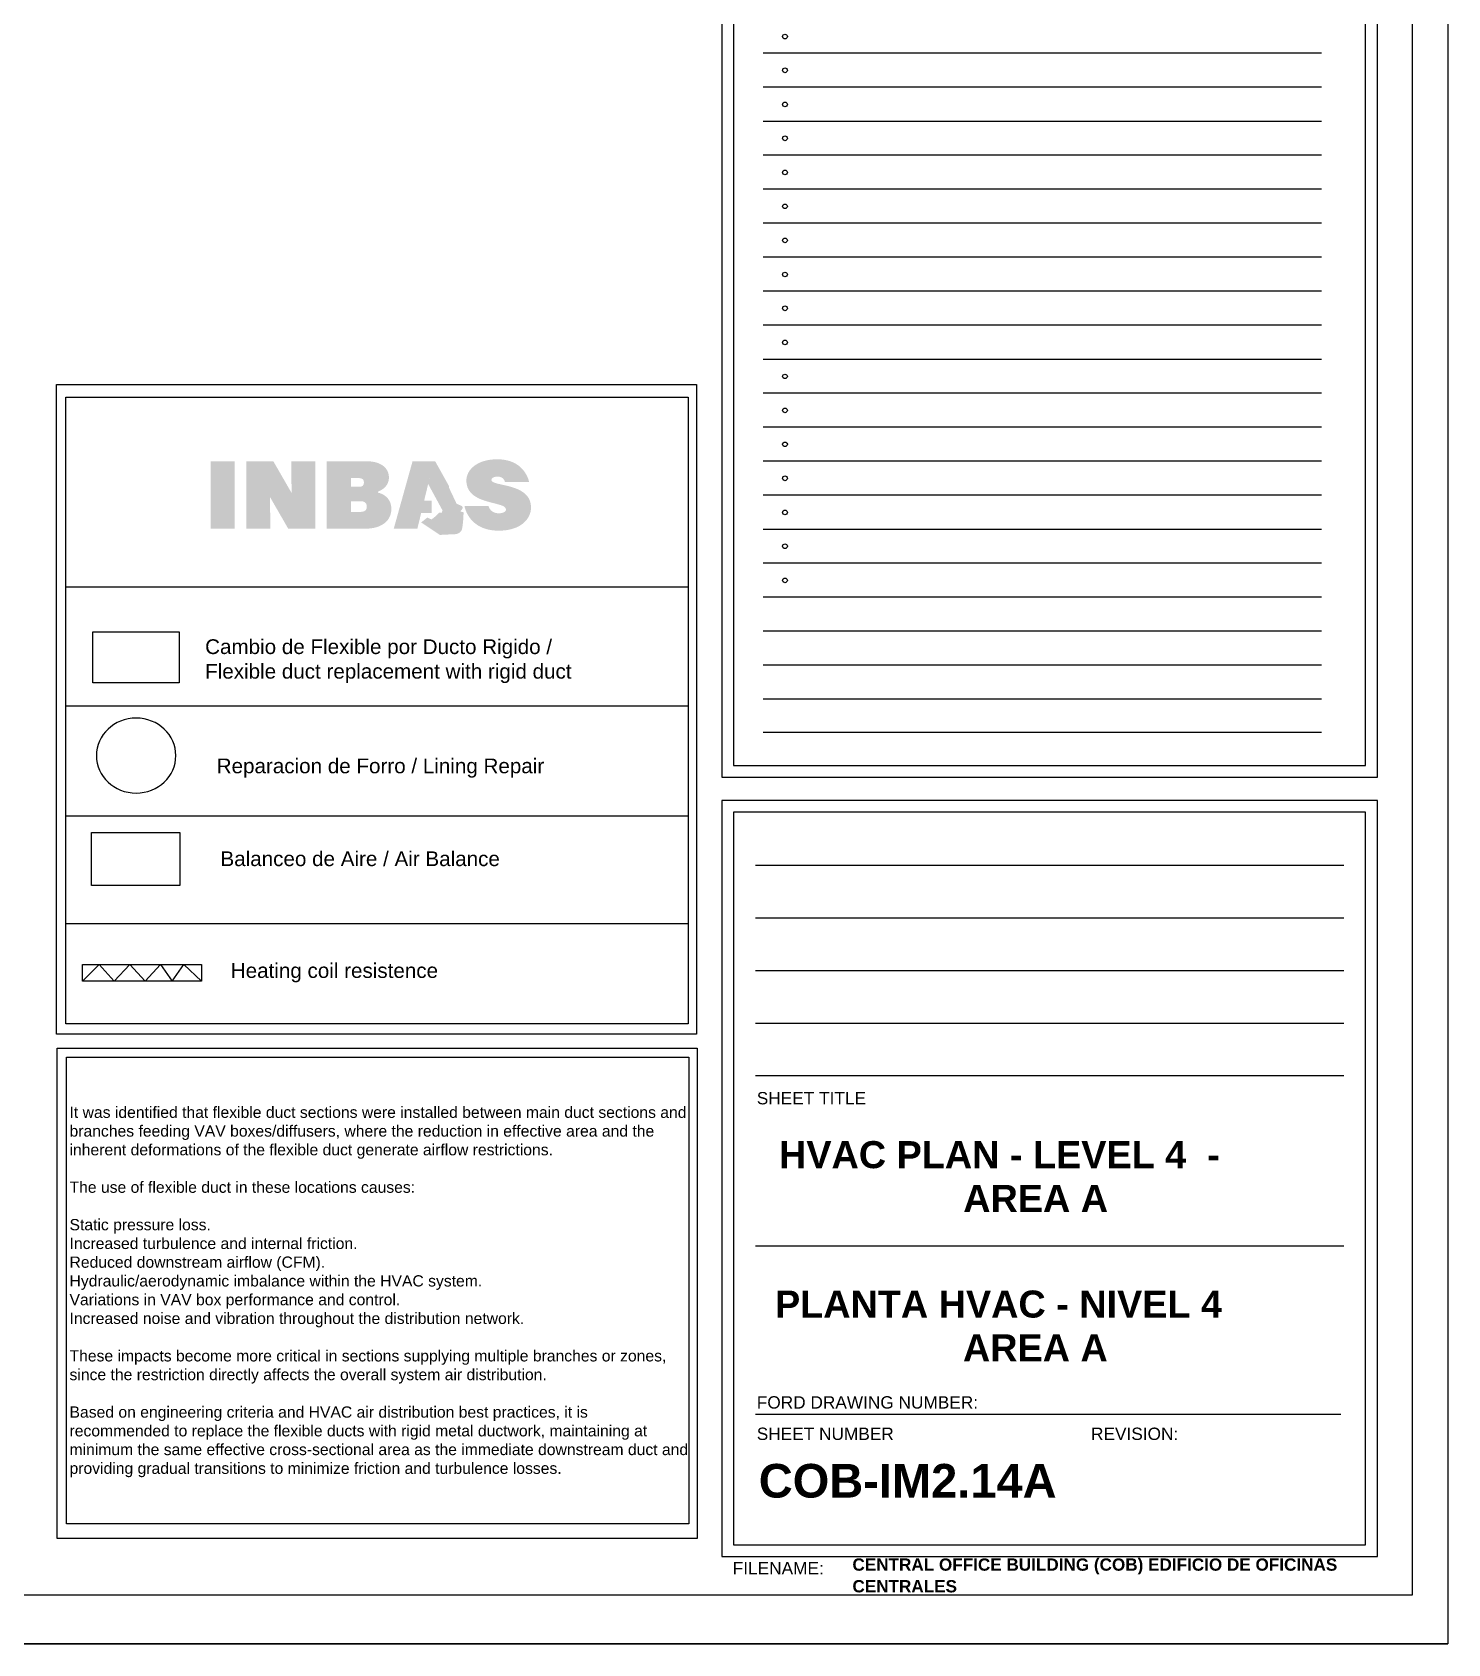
# Model space of a CAD drawing. Header units: metres. Extents: x 29 to 268, y -7 to 151.
# Drawn here: x 100.05 to 119.24, y -6.74 to 15.11 of the extents above; entities that cross this region are included whole.
import ezdxf

# ---------------------------------------------------------------- set-up
doc = ezdxf.new("R2010")
doc.units = ezdxf.units.M
doc.layers.add('M-HVAC-DUCT', color=7, linetype='Continuous', lineweight=5)
doc.layers.add('PDF2_Text', color=7, linetype='Continuous')
doc.layers.add('pie de plano', color=7, linetype='Continuous')
doc.layers.add('PDF_Geometry', color=7, linetype='Continuous', true_color=0xaaaaaa)
doc.styles.add('PDF Helvetica', font='')
doc.styles.add('PDF Helvetica Bold', font='')
doc.styles.get('PDF Helvetica').set_extended_font_data('Helvetica')
doc.styles.get('PDF Helvetica Bold').set_extended_font_data('Helvetica', bold=True)

# ---------------------------------------------------------------- blocks, each defined once
blk = doc.blocks.new('logo')
at = {"true_color": 0x201f1f}
h = blk.add_hatch(color=250, dxfattribs=at)
h.dxf.hatch_style = 1
h.paths.add_polyline_path([(396.78, 239.97), (396.78, 230.49), (423.31, 230.49), (423.31, 239.97)])
h.paths.add_polyline_path([(410.82, 253.81), (423.31, 261.01), (423.31, 271.62), (396.78, 271.62), (396.78, 262.16), (409.28, 262.34), (396.78, 255.14), (396.78, 244.52), (423.31, 244.52), (423.31, 253.99)])
h.paths.add_polyline_path([(423.31, 276.16), (423.31, 285.64), (423.31, 291.31), (423.31, 291.44), (423.3, 291.75), (423.28, 292.26), (423.26, 292.61), (423.22, 293.02), (423.08, 294.12), (423, 294.51), (422.96, 294.72), (422.89, 295.03), (422.77, 295.49), (422.67, 295.84), (422.55, 296.2), (422.44, 296.52), (422.33, 296.81), (422.2, 297.09), (422.06, 297.39), (421.9, 297.7), (421.78, 297.93), (421.59, 298.23), (421.47, 298.42), (421.39, 298.54), (421.3, 298.68), (421.17, 298.83), (421.02, 299.02), (420.74, 299.35), (420.62, 299.47), (420.42, 299.67), (420.08, 299.97), (419.97, 300.06), (419.71, 300.26), (419.49, 300.41), (419.1, 300.65), (418.83, 300.79), (418.63, 300.89), (418.36, 301.02), (418, 301.15), (417.45, 301.32), (417.19, 301.38), (416.83, 301.46), (415.97, 301.54), (415.61, 301.55), (415.33, 301.55), (414.93, 301.53), (414.55, 301.49), (414.1, 301.42), (413.69, 301.32), (413.28, 301.2), (412.85, 301.04), (412.54, 300.89), (412.24, 300.74), (411.83, 300.48), (411.49, 300.23), (411.23, 300), (410.94, 299.72), (410.66, 299.42), (410.39, 299.08), (410.13, 298.71), (409.9, 298.33), (409.64, 297.82), (409.37, 297.17), (409.1, 296.25), (408.73, 296.25), (408.66, 296.43), (408.55, 296.7), (408.43, 296.96), (408.34, 297.16), (408.23, 297.36), (408.1, 297.59), (408, 297.76), (407.9, 297.92), (407.81, 298.05), (407.66, 298.26), (407.57, 298.38), (407.48, 298.5), (407.21, 298.81), (407.08, 298.95), (406.89, 299.14), (406.77, 299.25), (406.65, 299.36), (406.53, 299.46), (406.34, 299.59), (406.2, 299.69), (406, 299.83), (405.83, 299.93), (405.65, 300.02), (405.46, 300.12), (405.29, 300.2), (405.08, 300.28), (404.93, 300.33), (404.59, 300.43), (404.35, 300.49), (404.1, 300.54), (403.9, 300.56), (403.59, 300.59), (403.33, 300.6), (403.07, 300.6), (402.85, 300.59), (402.61, 300.57), (402.37, 300.54), (402.15, 300.51), (401.96, 300.48), (401.74, 300.43), (401.55, 300.38), (401.21, 300.27), (400.97, 300.18), (400.73, 300.07), (400.56, 299.99), (400.38, 299.9), (399.99, 299.67), (399.57, 299.36), (399.11, 298.94), (398.97, 298.8), (398.85, 298.66), (398.66, 298.43), (398.52, 298.26), (398.41, 298.1), (398.23, 297.82), (398.13, 297.66), (397.88, 297.2), (397.78, 296.99), (397.68, 296.76), (397.47, 296.24), (397.38, 295.96), (397.31, 295.74), (397.14, 295.1), (397.06, 294.74), (396.96, 294.17), (396.89, 293.64), (396.85, 293.22), (396.81, 292.73), (396.79, 292.36), (396.78, 291.73), (396.78, 285.64), (396.78, 276.16)])
h.paths.add_polyline_path([(406.83, 285.64), (403.41, 285.64), (403.41, 288.79), (403.43, 289.09), (403.46, 289.33), (403.5, 289.59), (403.55, 289.75), (403.61, 289.9), (403.67, 290.04), (403.8, 290.23), (403.91, 290.36), (404.06, 290.49), (404.3, 290.61), (404.53, 290.69), (404.78, 290.74), (405.08, 290.75), (405.37, 290.75), (405.65, 290.71), (405.84, 290.65), (406.07, 290.55), (406.23, 290.44), (406.36, 290.32), (406.42, 290.24), (406.48, 290.18), (406.62, 289.93), (406.71, 289.7), (406.78, 289.36), (406.83, 288.98)], flags=16)
h.paths.add_polyline_path([(412.52, 285.64), (412.52, 289.65), (412.54, 290.03), (412.6, 290.35), (412.68, 290.6), (412.74, 290.79), (412.82, 290.95), (412.91, 291.1), (413.02, 291.26), (413.18, 291.44), (413.43, 291.6), (413.61, 291.7), (413.91, 291.82), (414.1, 291.85), (414.32, 291.89), (414.84, 291.89), (415.12, 291.84), (415.43, 291.77), (415.58, 291.7), (415.69, 291.67), (415.75, 291.62), (415.89, 291.53), (416.05, 291.39), (416.22, 291.21), (416.43, 290.86), (416.49, 290.7), (416.56, 290.46), (416.65, 289.99), (416.68, 289.63), (416.68, 285.64)], flags=16)
h.paths.add_polyline_path([(396.78, 318.2), (396.78, 309.9), (423.31, 302.5), (423.31, 311.79), (417.1, 313.29), (417.1, 317.43), (412.3, 317.43), (412.3, 314.45)])
h.paths.add_polyline_path([(404.95, 341.54), (404.82, 341.33), (404.71, 341.2), (404.56, 341.07), (404.45, 341), (404.37, 340.98), (404.24, 340.93), (404.05, 340.94), (403.85, 340.99), (403.7, 341.06), (403.56, 341.15), (403.44, 341.26), (403.31, 341.41), (403.18, 341.62), (403.07, 341.85), (403.01, 342.05), (402.96, 342.23), (402.92, 342.43), (402.88, 342.69), (402.86, 342.94), (402.84, 343.17), (402.84, 343.56), (402.86, 343.8), (402.89, 344.04), (402.94, 344.26), (403, 344.49), (403.08, 344.69), (403.15, 344.84), (403.24, 345), (403.35, 345.17), (403.49, 345.35), (403.61, 345.48), (403.77, 345.63), (403.92, 345.76), (404.07, 345.86), (404.24, 345.96), (404.5, 346.1), (404.76, 346.18), (404.93, 346.25), (404.93, 355.7), (404.77, 355.69), (404.53, 355.63), (404.24, 355.56), (403.96, 355.46), (403.72, 355.38), (403.46, 355.29), (403.1, 355.14), (402.78, 354.99), (402.51, 354.86), (402, 354.6), (401.76, 354.46), (401.58, 354.35), (401.45, 354.27), (401.26, 354.15), (401.05, 354.02), (400.8, 353.84), (400.6, 353.68), (400.39, 353.52), (400.09, 353.27), (399.83, 353.04), (399.48, 352.71), (399.31, 352.53), (399.12, 352.32), (398.96, 352.15), (398.82, 351.98), (398.6, 351.72), (398.36, 351.39), (398.22, 351.19), (398.01, 350.88), (397.85, 350.61), (397.75, 350.45), (397.58, 350.14), (397.39, 349.78), (397.23, 349.42), (397.09, 349.1), (396.89, 348.58), (396.72, 348.11), (396.6, 347.69), (396.52, 347.4), (396.44, 347.07), (396.36, 346.71), (396.23, 346.04), (396.15, 345.46), (396.11, 345.13), (396.06, 344.68), (396.05, 344.36), (396.03, 344.03), (396.02, 343.05), (396.02, 342.55), (396.03, 342.23), (396.07, 341.64), (396.11, 341.15), (396.19, 340.5), (396.29, 339.79), (396.41, 339.17), (396.52, 338.72), (396.58, 338.48), (396.64, 338.25), (396.74, 337.89), (396.93, 337.34), (397.05, 337.01), (397.23, 336.56), (397.48, 336.01), (397.96, 335.14), (398.1, 334.91), (398.28, 334.62), (398.55, 334.25), (398.94, 333.76), (399.39, 333.27), (399.99, 332.72), (400.52, 332.31), (400.85, 332.1), (401.2, 331.9), (401.54, 331.73), (401.95, 331.54), (402.25, 331.44), (402.73, 331.28), (403.09, 331.2), (403.74, 331.1), (404.1, 331.07), (404.76, 331.08), (405.3, 331.12), (405.72, 331.18), (406.08, 331.25), (406.37, 331.32), (406.62, 331.39), (406.87, 331.46), (407.11, 331.55), (407.43, 331.69), (407.67, 331.79), (407.93, 331.93), (408.13, 332.06), (408.28, 332.15), (408.49, 332.28), (408.68, 332.43), (408.85, 332.56), (409.02, 332.7), (409.18, 332.84), (409.43, 333.08), (409.59, 333.26), (409.82, 333.5), (410.04, 333.76), (410.13, 333.87), (410.2, 333.97), (410.29, 334.09), (410.41, 334.27), (410.52, 334.43), (410.64, 334.61), (410.76, 334.81), (410.98, 335.19), (411.15, 335.49), (411.34, 335.86), (411.42, 336.03), (411.56, 336.35), (411.64, 336.54), (411.79, 336.89), (411.86, 337.09), (411.95, 337.3), (412.05, 337.58), (412.13, 337.81), (412.26, 338.18), (412.57, 339.16), (412.86, 340.21), (412.99, 340.68), (413.14, 341.32), (413.27, 341.83), (413.38, 342.26), (413.53, 342.83), (413.7, 343.44), (413.92, 344.22), (414.04, 344.62), (414.19, 345.02), (414.32, 345.31), (414.48, 345.63), (414.63, 345.89), (414.8, 346.11), (414.96, 346.3), (415.18, 346.45), (415.38, 346.55), (415.55, 346.59), (415.75, 346.61), (415.98, 346.6), (416.15, 346.53), (416.33, 346.44), (416.52, 346.3), (416.66, 346.14), (416.78, 345.96), (416.89, 345.74), (417.01, 345.45), (417.1, 345.13), (417.17, 344.77), (417.2, 344.48), (417.23, 344.22), (417.23, 343.87), (417.23, 343.46), (417.2, 343.07), (417.14, 342.71), (417.06, 342.37), (416.97, 342.11), (416.87, 341.88), (416.79, 341.71), (416.63, 341.42), (416.42, 341.13), (416.26, 340.93), (416.14, 340.79), (416.02, 340.68), (415.95, 340.62), (415.74, 340.44), (415.53, 340.29), (415.33, 340.18), (415.15, 340.08), (414.98, 340), (414.87, 339.95), (414.69, 339.88), (414.55, 339.84), (414.4, 339.8), (414.4, 330.34), (414.69, 330.38), (414.93, 330.43), (415.3, 330.54), (415.51, 330.6), (415.74, 330.68), (416.29, 330.89), (416.82, 331.11), (417.19, 331.29), (417.75, 331.59), (418.07, 331.78), (418.38, 331.96), (418.75, 332.21), (419.04, 332.42), (419.39, 332.68), (419.59, 332.84), (420.02, 333.23), (420.35, 333.55), (420.54, 333.74), (420.83, 334.04), (421.16, 334.44), (421.55, 334.95), (421.69, 335.15), (421.79, 335.29), (421.98, 335.57), (422.08, 335.74), (422.27, 336.06), (422.43, 336.34), (422.55, 336.59), (422.7, 336.89), (422.85, 337.23), (422.96, 337.51), (423.06, 337.76), (423.18, 338.09), (423.38, 338.69), (423.46, 338.93), (423.59, 339.44), (423.69, 339.89), (423.8, 340.46), (423.87, 340.91), (423.94, 341.39), (424.02, 342.23), (424.07, 343.07), (424.08, 343.83), (424.07, 344.57), (424.03, 345.22), (423.99, 345.8), (423.96, 346.07), (423.87, 346.83), (423.75, 347.53), (423.64, 348.05), (423.54, 348.49), (423.41, 348.99), (423.29, 349.39), (423.14, 349.83), (423.04, 350.12), (422.94, 350.39), (422.84, 350.64), (422.63, 351.09), (422.51, 351.34), (422.4, 351.55), (422.32, 351.7), (422.24, 351.85), (422.12, 352.07), (422.06, 352.17), (421.99, 352.28), (421.89, 352.44), (421.81, 352.56), (421.71, 352.71), (421.61, 352.85), (421.5, 352.99), (421.4, 353.13), (421.27, 353.29), (421.19, 353.4), (420.9, 353.73), (420.81, 353.84), (420.67, 353.98), (420.48, 354.16), (420.12, 354.5), (419.94, 354.65), (419.79, 354.77), (419.6, 354.91), (419.31, 355.12), (419.04, 355.3), (418.82, 355.43), (418.53, 355.59), (418.26, 355.73), (418.03, 355.84), (417.82, 355.92), (417.41, 356.08), (417.09, 356.18), (416.82, 356.25), (416.58, 356.31), (416.27, 356.37), (415.99, 356.41), (415.66, 356.44), (415.35, 356.47), (414.78, 356.48), (414.3, 356.45), (413.83, 356.4), (413.6, 356.38), (413.37, 356.33), (413.15, 356.28), (412.91, 356.23), (412.64, 356.15), (412.32, 356.04), (412.07, 355.94), (411.81, 355.82), (411.56, 355.7), (411.29, 355.55), (411.09, 355.42), (410.75, 355.21), (410.56, 355.06), (410.4, 354.93), (410.08, 354.65), (409.79, 354.37), (409.22, 353.71), (408.93, 353.32), (408.52, 352.69), (408.25, 352.21), (408.06, 351.86), (407.74, 351.17), (407.52, 350.62), (407.21, 349.79), (407, 349.13), (406.81, 348.52), (406.68, 348.04), (406.53, 347.49), (406.41, 346.95), (406.23, 346.18), (406.05, 345.38), (405.88, 344.64), (405.61, 343.44), (405.43, 342.77), (405.3, 342.36), (405.13, 341.89)])
at = {"true_color": 0xf58820}
h = blk.add_hatch(color=30, dxfattribs=at)
h.dxf.hatch_style = 1
h.paths.add_polyline_path([(396.78, 318.79), (396.78, 318.2), (405.73, 316.04), (416.2, 321.73), (416.32, 321.63), (416.42, 321.58), (416.56, 321.52), (416.74, 321.46), (416.89, 321.43), (417.02, 321.43), (417.03, 320.31), (418.48, 318.87), (419.68, 317.37), (418.91, 315.71), (420.84, 313.28), (425.75, 320.64), (425.68, 322.09), (425.62, 323.31), (425.55, 324.6), (425.51, 325.59), (425.51, 326.26), (425.46, 326.72), (425.38, 327.19), (425.29, 327.51), (425.2, 327.77), (425.07, 328.04), (424.93, 328.27), (424.74, 328.53), (424.54, 328.75), (424.37, 328.89), (424.16, 329.04), (424, 329.13), (423.7, 329.26), (423.4, 329.35), (423.01, 329.44), (422.62, 329.5), (422.09, 329.58), (421.65, 329.64), (419.76, 329.83), (418.43, 329.9), (417.37, 329.95), (416.94, 329.95), (416.9, 329.9), (416.85, 329.82), (416.78, 329.68), (416.72, 329.54), (416.69, 329.4), (416.67, 329.21), (416.67, 329.01), (416.67, 328.85), (416.4, 328.87), (416.13, 328.89), (416.05, 329), (415.96, 329.11), (415.88, 329.19), (415.8, 329.27), (415.68, 329.35), (415.55, 329.44), (415.4, 329.5), (415.27, 329.54), (415.08, 329.56), (414.88, 329.56), (414.66, 329.52), (414.54, 329.49), (413.4, 327.17), (407.06, 324.18), (406.81, 324.19), (406.53, 324.22)])
blk = doc.blocks.new('heat')
at = {"layer": 'M-HVAC-DUCT', "color": 30, "lineweight": 9, "true_color": 0xf26722}
for p, q in [((169.574, 2.344), (169.802, 2.567)), ((169.802, 2.567), (170.002, 2.344)), ((170.002, 2.344), (170.215, 2.567)), ((170.215, 2.567), (170.424, 2.344)), ((170.424, 2.344), (170.633, 2.567)), ((170.633, 2.567), (170.788, 2.344)), ((170.788, 2.344), (170.949, 2.567)), ((170.949, 2.567), (171.186, 2.344))]:
    blk.add_line(p, q, dxfattribs=at)
blk.add_lwpolyline([(169.574, 2.567), (171.186, 2.567), (171.186, 2.344), (169.574, 2.344)], close=True, dxfattribs=at)

msp = doc.modelspace()

# ---------------------------------------------------------------- linework, layer by layer
at = {"lineweight": 0}
for points in [[(118.765, -6.08), (118.765, 52.445)], [(109.957, 14.829), (117.532, 14.829)], [(109.957, 14.366), (117.532, 14.366)], [(109.957, 13.903), (117.532, 13.903)], [(109.957, 13.445), (117.532, 13.445)], [(109.957, 12.982), (117.532, 12.982)], [(109.957, 12.524), (117.532, 12.524)], [(109.957, 12.061), (117.532, 12.061)], [(109.957, 11.602), (117.532, 11.602)], [(109.957, 11.139), (117.532, 11.139)], [(109.957, 10.676), (117.532, 10.676)], [(109.957, 10.218), (117.532, 10.218)], [(109.957, 9.755), (117.532, 9.755)], [(109.957, 9.297), (117.532, 9.297)], [(109.957, 8.834), (117.532, 8.834)], [(109.957, 8.371), (117.532, 8.371)], [(109.957, 7.913), (117.532, 7.913)], [(109.957, 7.45), (117.532, 7.45)], [(109.957, 6.991), (117.532, 6.991)], [(109.957, 6.529), (117.532, 6.529)], [(109.957, 6.07), (117.532, 6.07)], [(109.957, 5.616), (117.532, 5.616)], [(109.855, 3.815), (117.831, 3.815)], [(109.855, 3.1), (117.831, 3.1)], [(109.855, 2.385), (117.831, 2.385)], [(109.855, 1.67), (117.831, 1.67)], [(109.855, 0.96), (117.831, 0.96)], [(117.831, -1.355), (109.855, -1.355)], [(109.855, -3.633), (117.794, -3.633)]]:
    msp.add_lwpolyline(points, dxfattribs=at)
for points in [[(109.397, 18.234), (109.397, 5.007), (118.289, 5.007), (118.289, 18.234)], [(109.558, 5.163), (118.128, 5.163), (118.128, 18.079), (109.558, 18.079)], [(109.397, -5.562), (118.289, -5.562), (118.289, 4.691), (109.397, 4.691)], [(109.558, -5.402), (118.128, -5.402), (118.128, 4.53), (109.558, 4.53)]]:
    msp.add_lwpolyline(points, close=True, dxfattribs=at)
for points in [[(110.222, 15.049), (110.222, 15.067), (110.236, 15.081), (110.254, 15.081)], [(110.254, 15.081), (110.268, 15.081), (110.287, 15.067), (110.287, 15.049)], [(110.254, 15.017), (110.236, 15.017), (110.222, 15.035), (110.222, 15.049)], [(110.287, 15.049), (110.287, 15.035), (110.268, 15.017), (110.254, 15.017)], [(110.222, 14.591), (110.222, 14.609), (110.236, 14.623), (110.254, 14.623)], [(110.254, 14.559), (110.236, 14.559), (110.222, 14.577), (110.222, 14.591)], [(110.254, 14.623), (110.268, 14.623), (110.287, 14.609), (110.287, 14.591)], [(110.287, 14.591), (110.287, 14.577), (110.268, 14.559), (110.254, 14.559)], [(110.222, 14.128), (110.222, 14.146), (110.236, 14.16), (110.254, 14.16)], [(110.254, 14.096), (110.236, 14.096), (110.222, 14.114), (110.222, 14.128)], [(110.254, 14.16), (110.268, 14.16), (110.287, 14.146), (110.287, 14.128)], [(110.287, 14.128), (110.287, 14.114), (110.268, 14.096), (110.254, 14.096)], [(110.222, 13.669), (110.222, 13.688), (110.236, 13.702), (110.254, 13.702)], [(110.254, 13.637), (110.236, 13.637), (110.222, 13.656), (110.222, 13.669)], [(110.254, 13.702), (110.268, 13.702), (110.287, 13.688), (110.287, 13.669)], [(110.287, 13.669), (110.287, 13.656), (110.268, 13.637), (110.254, 13.637)], [(110.222, 13.207), (110.222, 13.225), (110.236, 13.239), (110.254, 13.239)], [(110.254, 13.174), (110.236, 13.174), (110.222, 13.193), (110.222, 13.207)], [(110.254, 13.239), (110.268, 13.239), (110.287, 13.225), (110.287, 13.207)], [(110.287, 13.207), (110.287, 13.193), (110.268, 13.174), (110.254, 13.174)], [(110.222, 12.748), (110.222, 12.767), (110.236, 12.776), (110.254, 12.776)], [(110.254, 12.716), (110.236, 12.716), (110.222, 12.73), (110.222, 12.748)], [(110.254, 12.776), (110.268, 12.776), (110.287, 12.767), (110.287, 12.748)], [(110.287, 12.748), (110.287, 12.73), (110.268, 12.716), (110.254, 12.716)], [(110.222, 12.285), (110.222, 12.304), (110.236, 12.317), (110.254, 12.317)], [(110.254, 12.253), (110.236, 12.253), (110.222, 12.271), (110.222, 12.285)], [(110.254, 12.317), (110.268, 12.317), (110.287, 12.304), (110.287, 12.285)], [(110.287, 12.285), (110.287, 12.271), (110.268, 12.253), (110.254, 12.253)], [(110.222, 11.822), (110.222, 11.841), (110.236, 11.854), (110.254, 11.854)], [(110.254, 11.79), (110.236, 11.79), (110.222, 11.809), (110.222, 11.822)], [(110.254, 11.854), (110.268, 11.854), (110.287, 11.841), (110.287, 11.822)], [(110.287, 11.822), (110.287, 11.809), (110.268, 11.79), (110.254, 11.79)], [(110.222, 11.364), (110.222, 11.382), (110.236, 11.396), (110.254, 11.396)], [(110.254, 11.332), (110.236, 11.332), (110.222, 11.35), (110.222, 11.364)], [(110.254, 11.396), (110.268, 11.396), (110.287, 11.382), (110.287, 11.364)], [(110.287, 11.364), (110.287, 11.35), (110.268, 11.332), (110.254, 11.332)], [(110.222, 10.901), (110.222, 10.919), (110.236, 10.933), (110.254, 10.933)], [(110.254, 10.933), (110.268, 10.933), (110.287, 10.919), (110.287, 10.901)], [(110.254, 10.869), (110.236, 10.869), (110.222, 10.887), (110.222, 10.901)], [(110.287, 10.901), (110.287, 10.887), (110.268, 10.869), (110.254, 10.869)], [(110.222, 10.443), (110.222, 10.461), (110.236, 10.47), (110.254, 10.47)], [(110.254, 10.411), (110.236, 10.411), (110.222, 10.424), (110.222, 10.443)], [(110.254, 10.47), (110.268, 10.47), (110.287, 10.461), (110.287, 10.443)], [(110.287, 10.443), (110.287, 10.424), (110.268, 10.411), (110.254, 10.411)], [(110.222, 9.98), (110.222, 9.998), (110.236, 10.012), (110.254, 10.012)], [(110.254, 9.948), (110.236, 9.948), (110.222, 9.966), (110.222, 9.98)], [(110.254, 10.012), (110.268, 10.012), (110.287, 9.998), (110.287, 9.98)], [(110.287, 9.98), (110.287, 9.966), (110.268, 9.948), (110.254, 9.948)], [(110.222, 9.521), (110.222, 9.54), (110.236, 9.549), (110.254, 9.549)], [(110.254, 9.489), (110.236, 9.489), (110.222, 9.503), (110.222, 9.521)], [(110.254, 9.549), (110.268, 9.549), (110.287, 9.54), (110.287, 9.521)], [(110.287, 9.521), (110.287, 9.503), (110.268, 9.489), (110.254, 9.489)], [(110.222, 9.059), (110.222, 9.077), (110.236, 9.091), (110.254, 9.091)], [(110.254, 9.026), (110.236, 9.026), (110.222, 9.045), (110.222, 9.059)], [(110.254, 9.091), (110.268, 9.091), (110.287, 9.077), (110.287, 9.059)], [(110.287, 9.059), (110.287, 9.045), (110.268, 9.026), (110.254, 9.026)], [(110.222, 8.596), (110.222, 8.614), (110.236, 8.628), (110.254, 8.628)], [(110.254, 8.564), (110.236, 8.564), (110.222, 8.582), (110.222, 8.596)], [(110.254, 8.628), (110.268, 8.628), (110.287, 8.614), (110.287, 8.596)], [(110.287, 8.596), (110.287, 8.582), (110.268, 8.564), (110.254, 8.564)], [(110.222, 8.137), (110.222, 8.156), (110.236, 8.169), (110.254, 8.169)], [(110.222, 8.137), (110.222, 8.156), (110.236, 8.169), (110.254, 8.169)], [(110.254, 8.105), (110.236, 8.105), (110.222, 8.124), (110.222, 8.137)], [(110.254, 8.105), (110.236, 8.105), (110.222, 8.124), (110.222, 8.137)], [(110.254, 8.169), (110.268, 8.169), (110.287, 8.156), (110.287, 8.137)], [(110.254, 8.169), (110.268, 8.169), (110.287, 8.156), (110.287, 8.137)], [(110.287, 8.137), (110.287, 8.124), (110.268, 8.105), (110.254, 8.105)], [(110.287, 8.137), (110.287, 8.124), (110.268, 8.105), (110.254, 8.105)], [(110.222, 7.674), (110.222, 7.693), (110.236, 7.706), (110.254, 7.706)], [(110.222, 7.674), (110.222, 7.693), (110.236, 7.706), (110.254, 7.706)], [(110.254, 7.642), (110.236, 7.642), (110.222, 7.661), (110.222, 7.674)], [(110.254, 7.642), (110.236, 7.642), (110.222, 7.661), (110.222, 7.674)], [(110.254, 7.706), (110.268, 7.706), (110.287, 7.693), (110.287, 7.674)], [(110.254, 7.706), (110.268, 7.706), (110.287, 7.693), (110.287, 7.674)], [(110.287, 7.674), (110.287, 7.661), (110.268, 7.642), (110.254, 7.642)], [(110.287, 7.674), (110.287, 7.661), (110.268, 7.642), (110.254, 7.642)]]:
    msp.add_open_spline(points, degree=3, dxfattribs=at)
at = {"layer": 'PDF_Geometry', "color": 232, "lineweight": 9, "true_color": 0xe91e64}
msp.add_lwpolyline([(100.87, 6.977), (102.038, 6.977), (102.038, 6.287), (100.87, 6.287)], close=True, dxfattribs=at)
at = {"layer": 'PDF_Geometry', "color": 95, "lineweight": 0, "true_color": 0x4caf50}
msp.add_lwpolyline([(100.849, 4.258), (102.047, 4.258), (102.047, 3.538), (100.849, 3.538)], close=True, dxfattribs=at)
at = {"layer": 'PDF_Geometry', "color": 150, "lineweight": 0, "true_color": 0x2196f3}
for points in [[(101.455, 5.807), (101.158, 5.807), (100.916, 5.579), (100.916, 5.299)], [(101.994, 5.299), (101.994, 5.579), (101.753, 5.807), (101.455, 5.807)], [(100.916, 5.299), (100.916, 5.018), (101.158, 4.791), (101.455, 4.791)], [(101.455, 4.791), (101.753, 4.791), (101.994, 5.018), (101.994, 5.299)]]:
    msp.add_open_spline(points, degree=3, dxfattribs=at)
at = {"layer": 'pie de plano', "lineweight": 0}
for points in [[(119.243, 53.256), (119.243, -6.745), (29.238, -6.745), (29.238, 53.256)], [(100.376, 1.521), (100.376, 10.329), (109.054, 10.329), (109.054, 1.521)], [(100.502, 1.662), (100.502, 10.159), (108.942, 10.159), (108.942, 1.662)], [(100.386, -5.318), (100.386, 1.333), (109.064, 1.333), (109.064, -5.318)], [(100.512, -5.118), (100.512, 1.211), (108.952, 1.211), (108.952, -5.118)]]:
    msp.add_lwpolyline(points, close=True, dxfattribs=at)
for points in [[(118.765, 52.445), (30.338, 52.445), (30.338, -6.08), (118.765, -6.08)], [(100.502, 7.586), (108.942, 7.586)], [(100.502, 5.973), (108.942, 5.973)], [(100.502, 4.48), (108.942, 4.48)], [(100.502, 3.023), (108.942, 3.023)]]:
    msp.add_lwpolyline(points, dxfattribs=at)
at = {"layer": 'pie de plano', "lineweight": 9}
msp.add_lwpolyline([(29.238, -6.745), (119.243, -6.745)], dxfattribs=at)

# ---------------------------------------------------------------- block references
at = {"xscale": 0.03448205064308938, "yscale": 0.03448205064308938, "zscale": 0.03448205064308938, "rotation": 270}
msp.add_blockref('logo', (94.518, 22.972), dxfattribs=at)
at = {"layer": 'M-HVAC-DUCT'}
msp.add_blockref('heat', (-68.846, -0.102), dxfattribs=at)

# ---------------------------------------------------------------- texts
at = {"lineweight": 0, "attachment_point": 4}
for s, insert, char_height, style in [('SHEET TITLE', (109.872, 0.652), 0.1674, 'PDF Helvetica'), ('HVAC PLAN - LEVEL 4  -', (110.174, -0.115), 0.36674, 'PDF Helvetica Bold'), ('AREA A', (112.672, -0.706), 0.3667, 'PDF Helvetica Bold'), ('PLANTA HVAC - NIVEL 4', (110.119, -2.141), 0.36674, 'PDF Helvetica Bold'), ('AREA A', (112.668, -2.732), 0.3667, 'PDF Helvetica Bold'), ('FORD DRAWING NUMBER:', (109.872, -3.473), 0.1674, 'PDF Helvetica'), ('SHEET NUMBER', (109.872, -3.899), 0.1674, 'PDF Helvetica'), ('REVISION:', (114.405, -3.899), 0.1674, 'PDF Helvetica'), ('COB-IM2.14A', (109.899, -4.538), 0.45642, 'PDF Helvetica Bold'), ('FILENAME:', (109.546, -5.72), 0.1674, 'PDF Helvetica'), ('CENTRAL OFFICE BUILDING (COB) EDIFICIO DE OFICINAS', (111.169, -5.696), 0.16614, 'PDF Helvetica Bold'), ('CENTRALES', (111.169, -5.966), 0.1661, 'PDF Helvetica Bold')]:
    msp.add_mtext(s, dxfattribs=dict(at, insert=insert, char_height=char_height, style=style))
at = {"layer": 'PDF2_Text', "color": 251, "lineweight": 0, "true_color": 0x636466, "char_height": 0.2, "attachment_point": 4, "style": 'PDF Helvetica'}
for s, insert in [('Cambio de Flexible por Ducto Rigido /\\PFlexible duct replacement with rigid duct', (102.391, 6.579)), ('Reparacion de Forro / Lining Repair', (102.548, 5.129)), ('Balanceo de Aire / Air Balance', (102.599, 3.899)), ('Heating coil resistence', (102.739, 2.354))]:
    msp.add_mtext(s, dxfattribs=dict(at, insert=insert))
at = {"layer": 'pie de plano', "lineweight": 0, "insert": (100.552, -1.974), "char_height": 0.152411, "width": 8.37962, "attachment_point": 4, "style": 'PDF Helvetica'}
msp.add_mtext('It was identified that flexible duct sections were installed between main duct sections and branches feeding VAV boxes/diffusers, where the reduction in effective area and the inherent deformations of the flexible duct generate airflow restrictions.^J^JThe use of flexible duct in these locations causes:^J^JStatic pressure loss.^JIncreased turbulence and internal friction.^JReduced downstream airflow (CFM).^JHydraulic/aerodynamic imbalance within the HVAC system.^JVariations in VAV box performance and control.^JIncreased noise and vibration throughout the distribution network.^J^JThese impacts become more critical in sections supplying multiple branches or zones, since the restriction directly affects the overall system air distribution.^J^JBased on engineering criteria and HVAC air distribution best practices, it is recommended to replace the flexible ducts with rigid metal ductwork, maintaining at minimum the same effective cross-sectional area as the immediate downstream duct and providing gradual transitions to minimize friction and turbulence losses.', dxfattribs=at)

doc.saveas('drawing.dxf')
